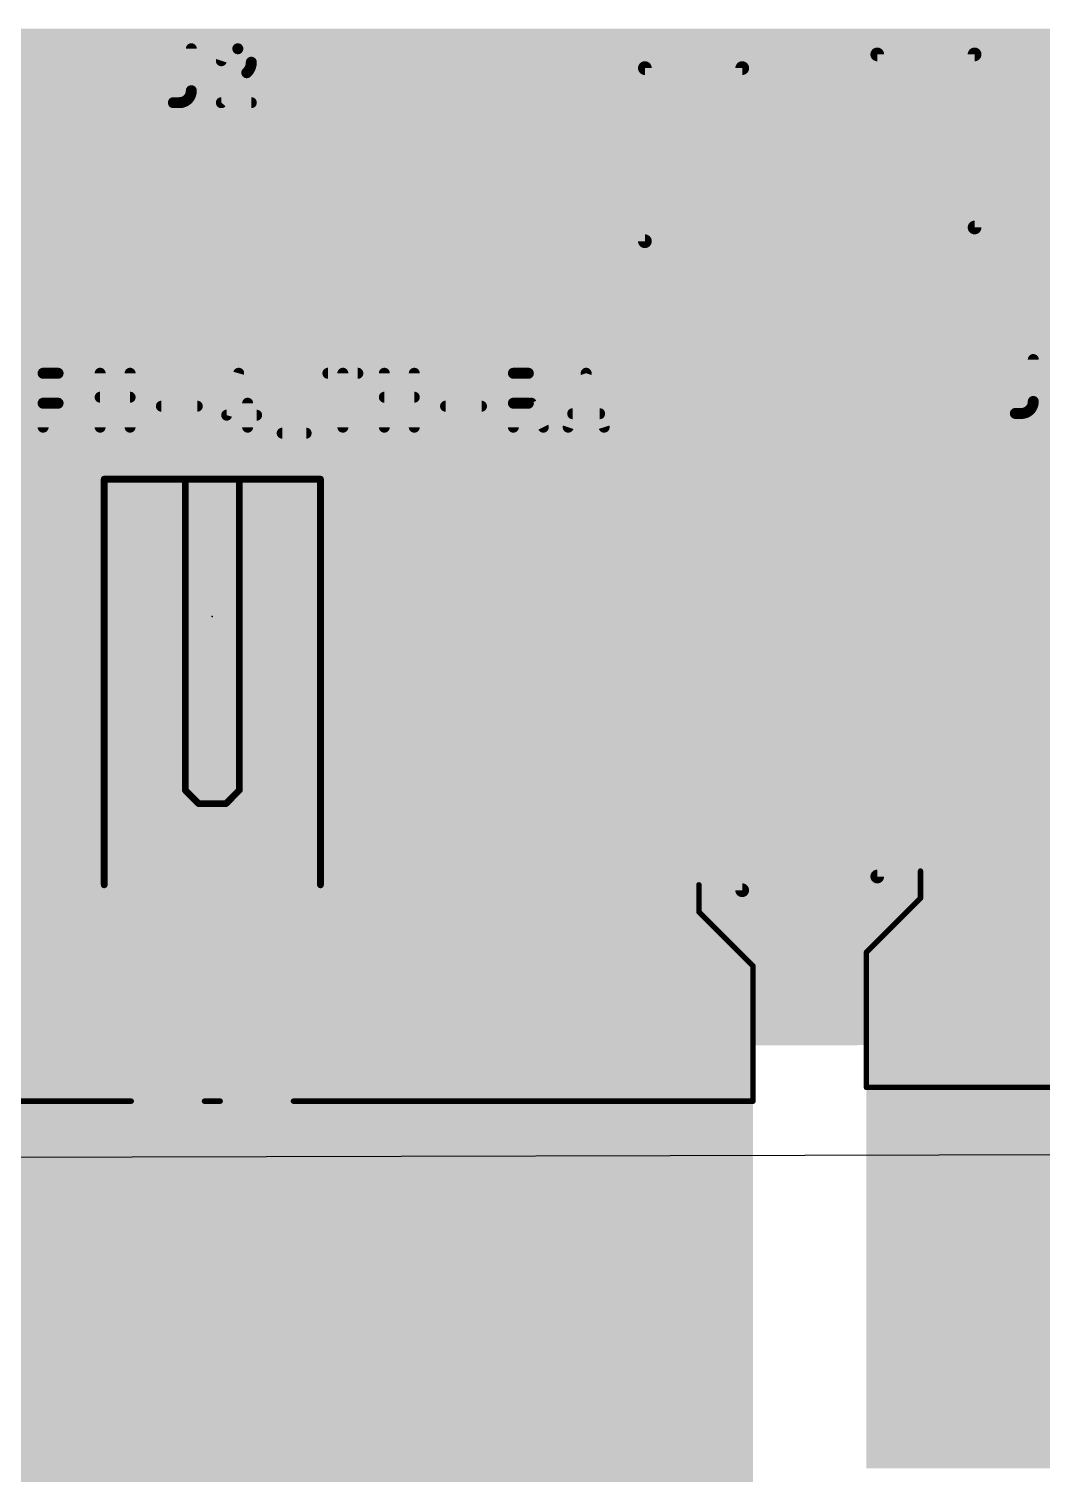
# Model space of a CAD drawing. Extents: x 1.3 to 54.7, y -2.9 to 42.9.
# Drawn here: x 36.41 to 45.77, y -2.92 to 10.51 of the extents above; entities that cross this region are included whole.
import ezdxf

# ---------------------------------------------------------------- set-up
doc = ezdxf.new("R2010")
doc.units = 0
for name, color, linetype in [('1', 12, 'CONTINUOUS'), ('16', 132, 'CONTINUOUS'), ('17', 110, 'CONTINUOUS'), ('18', 110, 'CONTINUOUS'), ('20', 31, 'CONTINUOUS'), ('21', 253, 'CONTINUOUS'), ('23', 53, 'CONTINUOUS'), ('25', 253, 'CONTINUOUS'), ('27', 253, 'CONTINUOUS'), ('39', 12, 'CONTINUOUS'), ('51', 253, 'CONTINUOUS')]:
    doc.layers.add(name, color=color, linetype=linetype)

# ---------------------------------------------------------------- blocks, each defined once
blk = doc.blocks.new('RECT')
blk.add_solid([(-0.5, -0.5), (0.5, -0.5), (-0.5, 0.5), (0.5, 0.5)])
blk = doc.blocks.new('ROUNDP')
at = {"const_width": 0.5}
blk.add_lwpolyline([(0, -0.25, 1), (0, 0.25, 1), (0, -0.25)], format="xyb", dxfattribs=at)
blk = doc.blocks.new('SQUAREP')
blk.add_solid([(-0.5, -0.5), (0.5, -0.5), (-0.5, 0.5), (0.5, 0.5)])
blk = doc.blocks.new('ROUNDV')
at = {"const_width": 0.5}
blk.add_lwpolyline([(0, -0.25, 1), (0, 0.25, 1), (0, -0.25)], format="xyb", dxfattribs=at)

msp = doc.modelspace()

# ---------------------------------------------------------------- linework, layer by layer
at = {"layer": '1'}
for points, const_width in [([(38.46, 10.16, 0.4142), (37.1, 8.8)], 0.6096), ([(38.46, 10.3124, 1), (38.46, 10.0076)], 0.3048), ([(38.46, 10.0076, 1), (38.46, 10.3124)], 0.3048), ([(39.1, 8.8, 0.4142), (41.55, 6.35)], 0.6096), ([(39.2524, 8.8, 1), (38.9476, 8.8)], 0.3048), ([(41.1, 8.8, 0.4142), (42.28, 7.62)], 0.6096), ([(41.2524, 8.8, 1), (40.9476, 8.8)], 0.3048), ([(36.9476, 8.8, 1), (37.2524, 8.8)], 0.3048), ([(35.1, 7.874, 0.4142), (37.64, 5.334)], 0.6096), ([(42.28, 7.7724, 1), (42.28, 7.4676)], 0.3048), ([(42.28, 7.4676, 1), (42.28, 7.7724)], 0.3048), ([(41.55, 6.5024, 1), (41.55, 6.1976)], 0.3048), ([(41.55, 6.1976, 1), (41.55, 6.5024)], 0.3048), ([(37.64, 5.4864, 1), (37.64, 5.1816)], 0.3048), ([(37.64, 5.1816, 1), (37.64, 5.4864)], 0.3048)]:
    msp.add_lwpolyline(points, format="xyb", dxfattribs=dict(at, const_width=const_width))
at = {"layer": '1', "const_width": 0.6096}
for points in [[(38.46, 10.16), (46.916, 10.16)], [(42.28, 7.62), (50.842, 7.62)], [(41.55, 6.35), (50.165, 6.35)], [(37.64, 5.334), (46.101, 5.334)]]:
    msp.add_lwpolyline(points, dxfattribs=at)
at = {"layer": '16', "const_width": 0.3048}
for points in [[(10.8712, 10.3632), (53.4926, 10.3632)], [(10.8712, 10.0584), (53.4926, 10.0584)], [(45.3767, 9.9374), (45.1386, 9.6993)], [(46.9213, 9.9374), (45.3767, 9.9374)], [(36.899, 9.8104), (36.5277, 9.6566)], [(37.301, 9.8104), (36.899, 9.8104)], [(37.6723, 9.6566), (37.301, 9.8104)], [(38.899, 9.8104), (38.5277, 9.6566)], [(39.301, 9.8104), (38.899, 9.8104)], [(39.6723, 9.6566), (39.301, 9.8104)], [(40.899, 9.8104), (40.5277, 9.6566)], [(41.301, 9.8104), (40.899, 9.8104)], [(41.6723, 9.6566), (41.301, 9.8104)], [(35.9291, 9.7536), (36.7619, 9.7536)], [(36.5277, 9.6566), (36.2434, 9.3723)], [(37.4381, 9.7536), (38.7619, 9.7536)], [(37.9566, 9.3723), (37.6723, 9.6566)], [(38.5277, 9.6566), (38.2434, 9.3723)], [(39.4381, 9.7536), (40.7619, 9.7536)], [(39.9566, 9.3723), (39.6723, 9.6566)], [(40.5277, 9.6566), (40.2434, 9.3723)], [(41.4381, 9.7536), (45.1929, 9.7536)], [(41.9566, 9.3723), (41.6723, 9.6566)], [(45.1386, 9.6993), (45.1386, 8.1547)], [(36.1104, 9.4488), (36.3199, 9.4488)], [(37.8801, 9.4488), (38.3199, 9.4488)], [(39.8801, 9.4488), (40.3199, 9.4488)], [(41.8801, 9.4488), (45.1386, 9.4488)], [(38.1, 9.0261), (37.9566, 9.3723)], [(38.2434, 9.3723), (38.1, 9.0261)], [(40.1, 9.0261), (39.9566, 9.3723)], [(40.2434, 9.3723), (40.1, 9.0261)], [(42.1104, 9.001), (41.9566, 9.3723)], [(38.0512, 9.144), (38.1488, 9.144)], [(40.0512, 9.144), (40.1488, 9.144)], [(42.0512, 9.144), (45.1386, 9.144)], [(42.1104, 8.599), (42.1104, 9.001)], [(42.1104, 8.8392), (45.1386, 8.8392)], [(41.9566, 8.2277), (42.1104, 8.599)], [(37.9566, 8.2277), (38.1, 8.5739)], [(38.0836, 8.5344), (38.1164, 8.5344)], [(38.1, 8.5739), (38.2434, 8.2277)], [(39.9566, 8.2277), (40.1, 8.5739)], [(40.0836, 8.5344), (40.1164, 8.5344)], [(40.1, 8.5739), (40.2434, 8.2277)], [(42.0836, 8.5344), (45.1386, 8.5344)], [(36.2434, 8.2277), (36.5277, 7.9434)], [(37.6723, 7.9434), (37.9566, 8.2277)], [(37.9574, 8.2296), (38.2426, 8.2296)], [(38.2434, 8.2277), (38.5277, 7.9434)], [(39.6723, 7.9434), (39.9566, 8.2277)], [(39.9574, 8.2296), (40.2426, 8.2296)], [(40.2434, 8.2277), (40.5277, 7.9434)], [(41.6723, 7.9434), (41.9566, 8.2277)], [(41.9574, 8.2296), (45.1386, 8.2296)], [(45.1386, 8.1547), (45.3767, 7.9166)], [(36.0075, 7.9248), (36.5726, 7.9248)], [(36.5277, 7.9434), (36.899, 7.7896)], [(37.301, 7.7896), (37.6723, 7.9434)], [(37.6274, 7.9248), (38.5726, 7.9248)], [(38.5277, 7.9434), (38.899, 7.7896)], [(39.301, 7.7896), (39.6723, 7.9434)], [(39.6274, 7.9248), (40.5726, 7.9248)], [(40.5277, 7.9434), (40.899, 7.7896)], [(41.301, 7.7896), (41.6723, 7.9434)], [(41.6274, 7.9248), (45.3685, 7.9248)], [(45.3767, 7.9166), (45.3898, 7.9166)], [(45.3898, 7.9166), (45.3898, 5.8385)], [(36.899, 7.7896), (37.301, 7.7896)], [(38.899, 7.7896), (39.301, 7.7896)], [(40.899, 7.7896), (41.301, 7.7896)], [(22.8327, 7.62), (45.3898, 7.62)], [(22.5279, 7.3152), (45.3898, 7.3152)], [(21.8987, 7.0104), (45.3898, 7.0104)], [(14.0462, 6.7056), (45.3898, 6.7056)], [(13.9351, 6.4008), (45.3898, 6.4008)], [(2.4384, 6.096), (45.3898, 6.096)], [(2.4384, 5.7912), (45.36, 5.7912)], [(45.3723, 5.8209), (45.2414, 5.505)], [(45.3898, 5.8385), (45.3723, 5.8209)], [(45.2414, 5.505), (45.2414, 5.163)], [(2.4384, 5.4864), (45.2414, 5.4864)], [(2.4384, 5.1816), (45.2414, 5.1816)], [(45.2414, 5.163), (45.3723, 4.8471)], [(2.4384, 4.8768), (45.36, 4.8768)], [(45.3723, 4.8471), (45.6141, 4.6053)], [(2.4384, 4.572), (45.6944, 4.572)], [(45.6141, 4.6053), (45.93, 4.4744)], [(2.4384, 4.2672), (53.4926, 4.2672)], [(2.4384, 3.9624), (53.4926, 3.9624)], [(2.4384, 3.6576), (53.4926, 3.6576)], [(2.4384, 3.3528), (53.4926, 3.3528)], [(2.4384, 3.048), (53.4926, 3.048)], [(2.4384, 2.7432), (53.4926, 2.7432)], [(2.4384, 2.4384), (53.4926, 2.4384)], [(2.4384, 2.1336), (53.4926, 2.1336)], [(2.4384, 1.8288), (53.4926, 1.8288)], [(2.4384, 1.524), (53.4926, 1.524)], [(53.4926, 1.2926), (2.4384, 1.1712)]]:
    msp.add_lwpolyline(points, dxfattribs=at)
at = {"layer": '16', "const_width": 0.1524}
for points in [[(45.3767, 10.0136, 1), (45.3767, 9.8612)], [(45.4305, 9.8835, 1), (45.3228, 9.9913)], [(36.899, 9.8866, 1), (36.899, 9.7342)], [(36.9282, 9.74, 1), (36.8699, 9.8808)], [(37.3301, 9.8808, 1), (37.2718, 9.74)], [(37.301, 9.7342, 1), (37.301, 9.8866)], [(38.899, 9.8866, 1), (38.899, 9.7342)], [(38.9282, 9.74, 1), (38.8699, 9.8808)], [(39.3301, 9.8808, 1), (39.2718, 9.74)], [(39.301, 9.7342, 1), (39.301, 9.8866)], [(40.899, 9.8866, 1), (40.899, 9.7342)], [(40.9282, 9.74, 1), (40.8699, 9.8808)], [(41.3301, 9.8808, 1), (41.2718, 9.74)], [(41.301, 9.7342, 1), (41.301, 9.8866)], [(36.5815, 9.6027, 1), (36.4738, 9.7105)], [(36.7619, 9.6774, 1), (36.7619, 9.8298)], [(37.4381, 9.8298, 1), (37.4381, 9.6774)], [(37.7262, 9.7105, 1), (37.6185, 9.6027)], [(38.5815, 9.6027, 1), (38.4738, 9.7105)], [(38.7619, 9.6774, 1), (38.7619, 9.8298)], [(39.4381, 9.8298, 1), (39.4381, 9.6774)], [(39.7262, 9.7105, 1), (39.6185, 9.6027)], [(40.5815, 9.6027, 1), (40.4738, 9.7105)], [(40.7619, 9.6774, 1), (40.7619, 9.8298)], [(41.4381, 9.8298, 1), (41.4381, 9.6774)], [(41.7262, 9.7105, 1), (41.6185, 9.6027)], [(45.2148, 9.6993, 1), (45.0624, 9.6993)], [(45.0847, 9.7532, 1), (45.1925, 9.6455)], [(45.1929, 9.6774, 1), (45.1929, 9.8298)], [(36.4985, 9.727, 1), (36.5568, 9.5862)], [(37.6432, 9.5862, 1), (37.7015, 9.727)], [(38.4985, 9.727, 1), (38.5568, 9.5862)], [(39.6432, 9.5862, 1), (39.7015, 9.727)], [(40.4985, 9.727, 1), (40.5568, 9.5862)], [(41.6432, 9.5862, 1), (41.7015, 9.727)], [(36.3199, 9.3726, 1), (36.3199, 9.525)], [(37.8801, 9.525, 1), (37.8801, 9.3726)], [(38.3199, 9.3726, 1), (38.3199, 9.525)], [(39.8801, 9.525, 1), (39.8801, 9.3726)], [(40.3199, 9.3726, 1), (40.3199, 9.525)], [(41.8801, 9.525, 1), (41.8801, 9.3726)], [(45.1386, 9.3726, 1), (45.1386, 9.525)], [(38.027, 9.4015, 1), (37.8862, 9.3432)], [(37.9027, 9.3185, 1), (38.0105, 9.4262)], [(38.1895, 9.4262, 1), (38.2973, 9.3185)], [(38.3138, 9.3432, 1), (38.173, 9.4015)], [(40.027, 9.4015, 1), (39.8862, 9.3432)], [(39.9027, 9.3185, 1), (40.0105, 9.4262)], [(40.1895, 9.4262, 1), (40.2973, 9.3185)], [(40.3138, 9.3432, 1), (40.173, 9.4015)], [(42.027, 9.4015, 1), (41.8862, 9.3432)], [(41.9027, 9.3185, 1), (42.0105, 9.4262)], [(38.0512, 9.2202, 1), (38.0512, 9.0678)], [(38.1488, 9.0678, 1), (38.1488, 9.2202)], [(40.0512, 9.2202, 1), (40.0512, 9.0678)], [(40.1488, 9.0678, 1), (40.1488, 9.2202)], [(42.0512, 9.2202, 1), (42.0512, 9.0678)], [(45.1386, 9.0678, 1), (45.1386, 9.2202)], [(42.1866, 9.001, 1), (42.0342, 9.001)], [(38.0296, 9.0552, 1), (38.1704, 8.9969)], [(38.0296, 8.9969, 1), (38.1704, 9.0552)], [(40.0296, 9.0552, 1), (40.1704, 8.9969)], [(40.0296, 8.9969, 1), (40.1704, 9.0552)], [(42.04, 8.9718, 1), (42.1808, 9.0301)], [(42.1104, 8.9154, 1), (42.1104, 8.763)], [(45.1386, 8.763, 1), (45.1386, 8.9154)], [(42.1808, 8.5699, 1), (42.04, 8.6282)], [(38.0836, 8.6106, 1), (38.0836, 8.4582)], [(38.1704, 8.6031, 1), (38.0296, 8.5448)], [(38.1704, 8.5448, 1), (38.0296, 8.6031)], [(38.1164, 8.4582, 1), (38.1164, 8.6106)], [(40.0836, 8.6106, 1), (40.0836, 8.4582)], [(40.1704, 8.6031, 1), (40.0296, 8.5448)], [(40.1704, 8.5448, 1), (40.0296, 8.6031)], [(40.1164, 8.4582, 1), (40.1164, 8.6106)], [(42.0836, 8.6106, 1), (42.0836, 8.4582)], [(42.0342, 8.599, 1), (42.1866, 8.599)], [(45.1386, 8.4582, 1), (45.1386, 8.6106)], [(37.8862, 8.2568, 1), (38.027, 8.1985)], [(37.9574, 8.3058, 1), (37.9574, 8.1534)], [(38.0105, 8.1738, 1), (37.9027, 8.2815)], [(38.2973, 8.2815, 1), (38.1895, 8.1738)], [(38.173, 8.1985, 1), (38.3138, 8.2568)], [(38.2426, 8.1534, 1), (38.2426, 8.3058)], [(39.8862, 8.2568, 1), (40.027, 8.1985)], [(39.9574, 8.3058, 1), (39.9574, 8.1534)], [(40.0105, 8.1738, 1), (39.9027, 8.2815)], [(40.2973, 8.2815, 1), (40.1895, 8.1738)], [(40.173, 8.1985, 1), (40.3138, 8.2568)], [(40.2426, 8.1534, 1), (40.2426, 8.3058)], [(41.8862, 8.2568, 1), (42.027, 8.1985)], [(41.9574, 8.3058, 1), (41.9574, 8.1534)], [(42.0105, 8.1738, 1), (41.9027, 8.2815)], [(45.1386, 8.1534, 1), (45.1386, 8.3058)], [(45.1925, 8.2085, 1), (45.0847, 8.1008)], [(45.0624, 8.1547, 1), (45.2148, 8.1547)], [(36.5568, 8.0138, 1), (36.4985, 7.873)], [(36.4738, 7.8895, 1), (36.5815, 7.9973)], [(36.5726, 7.8486, 1), (36.5726, 8.001)], [(37.6274, 8.001, 1), (37.6274, 7.8486)], [(37.6185, 7.9973, 1), (37.7262, 7.8895)], [(37.7015, 7.873, 1), (37.6432, 8.0138)], [(38.5568, 8.0138, 1), (38.4985, 7.873)], [(38.4738, 7.8895, 1), (38.5815, 7.9973)], [(38.5726, 7.8486, 1), (38.5726, 8.001)], [(39.6274, 8.001, 1), (39.6274, 7.8486)], [(39.6185, 7.9973, 1), (39.7262, 7.8895)], [(39.7015, 7.873, 1), (39.6432, 8.0138)], [(40.5568, 8.0138, 1), (40.4985, 7.873)], [(40.4738, 7.8895, 1), (40.5815, 7.9973)], [(40.5726, 7.8486, 1), (40.5726, 8.001)], [(41.6274, 8.001, 1), (41.6274, 7.8486)], [(41.6185, 7.9973, 1), (41.7262, 7.8895)], [(41.7015, 7.873, 1), (41.6432, 8.0138)], [(45.3767, 7.9928, 1), (45.3767, 7.8404)], [(45.466, 7.9166, 1), (45.3136, 7.9166)], [(45.3685, 7.8486, 1), (45.3685, 8.001)], [(45.3898, 7.8404, 1), (45.3898, 7.9928)], [(36.899, 7.8658, 1), (36.899, 7.7134)], [(36.8699, 7.7192, 1), (36.9282, 7.86)], [(37.2718, 7.86, 1), (37.3301, 7.7192)], [(37.301, 7.7134, 1), (37.301, 7.8658)], [(38.899, 7.8658, 1), (38.899, 7.7134)], [(38.8699, 7.7192, 1), (38.9282, 7.86)], [(39.2718, 7.86, 1), (39.3301, 7.7192)], [(39.301, 7.7134, 1), (39.301, 7.8658)], [(40.899, 7.8658, 1), (40.899, 7.7134)], [(40.8699, 7.7192, 1), (40.9282, 7.86)], [(41.2718, 7.86, 1), (41.3301, 7.7192)], [(41.301, 7.7134, 1), (41.301, 7.8658)], [(45.3228, 7.8627, 1), (45.4305, 7.9705)], [(45.3898, 7.5438, 1), (45.3898, 7.6962)], [(45.3898, 7.239, 1), (45.3898, 7.3914)], [(45.3898, 6.9342, 1), (45.3898, 7.0866)], [(45.3898, 6.6294, 1), (45.3898, 6.7818)], [(45.3898, 6.3246, 1), (45.3898, 6.477)], [(45.3898, 6.0198, 1), (45.3898, 6.1722)], [(45.3184, 5.8748, 1), (45.4261, 5.767)], [(45.4427, 5.7918, 1), (45.3019, 5.8501)], [(45.3136, 5.8385, 1), (45.466, 5.8385)], [(45.4437, 5.7846, 1), (45.3359, 5.8923)], [(45.36, 5.715, 1), (45.36, 5.8674)], [(45.3176, 5.505, 1), (45.1652, 5.505)], [(45.171, 5.5341, 1), (45.3118, 5.4758)], [(45.2414, 5.4102, 1), (45.2414, 5.5626)], [(45.3118, 5.1922, 1), (45.171, 5.1339)], [(45.1652, 5.163, 1), (45.3176, 5.163)], [(45.2414, 5.1054, 1), (45.2414, 5.2578)], [(45.4261, 4.901, 1), (45.3184, 4.7932)], [(45.36, 4.8006, 1), (45.36, 4.953)], [(45.3019, 4.8179, 1), (45.4427, 4.8762)], [(45.6432, 4.6757, 1), (45.5849, 4.5349)], [(45.5602, 4.5514, 1), (45.668, 4.6591)], [(45.6944, 4.4958, 1), (45.6944, 4.6482)]]:
    msp.add_lwpolyline(points, format="xyb", dxfattribs=at)
at = {"layer": '20'}
msp.add_line((1.27, 0), (54.661, 0.127), dxfattribs=at)
at = {"layer": '21', "const_width": 0.0635}
for points in [[(42.1318, 10.15, 1), (42.0682, 10.15)], [(42.1, 10.1818, 1), (42.1, 10.1182)], [(43.0318, 10.15, 1), (42.9682, 10.15)], [(43, 10.1182, 1), (43, 10.1818)], [(44.2808, 10.277, 1), (44.2172, 10.277)], [(44.249, 10.3088, 1), (44.249, 10.2453)], [(45.1808, 10.277, 1), (45.1172, 10.277)], [(45.149, 10.2453, 1), (45.149, 10.3088)], [(45.1172, 8.677, 1), (45.1808, 8.677)], [(42.0682, 8.55, 1), (42.1318, 8.55)], [(44.2172, 2.677, 1), (44.2808, 2.677)], [(44.249, 2.7088, 1), (44.249, 2.6452)], [(42.9682, 2.55, 1), (43.0318, 2.55)], [(43, 2.5183, 1), (43, 2.5818)]]:
    msp.add_lwpolyline(points, format="xyb", dxfattribs=at)
at = {"layer": '21', "const_width": 0.127}
for points in [[(42.1, 8.55), (42.1, 10.15)], [(42.1, 10.15), (43, 10.15)], [(43, 10.15), (43, 2.55)], [(44.249, 2.677), (44.249, 10.277)], [(44.249, 10.277), (45.149, 10.277)], [(45.149, 10.277), (45.149, 8.677)], [(54.049, 2.677), (44.249, 2.677)], [(43, 2.55), (33.2, 2.55)]]:
    msp.add_lwpolyline(points, dxfattribs=at)
at = {"layer": '23'}
msp.add_point((38.1, 5.08), dxfattribs=at)
at = {"layer": '25', "const_width": 0.1016}
for points in [[(37.9058, 10.3292), (37.9058, 9.9416)], [(38.4188, 10.1077), (38.1835, 9.8308)], [(37.795, 9.8308), (37.7396, 9.8308)], [(38.1835, 9.8308), (38.4604, 9.8308)]]:
    msp.add_lwpolyline(points, dxfattribs=at)
at = {"layer": '25'}
for points, const_width in [([(37.9312, 10.3292, 1), (37.8804, 10.3292)], 0.0508), ([(38.3358, 10.3292, 0.3252), (38.1835, 10.2184)], 0.1016), ([(38.4604, 10.2046, 0.4142), (38.3358, 10.3292)], 0.1016), ([(38.3358, 10.3546, 1), (38.3358, 10.3038)], 0.0508), ([(38.3358, 10.3038, 1), (38.3358, 10.3546)], 0.0508), ([(38.1593, 10.2263, 1), (38.2076, 10.2106)], 0.0508), ([(38.4188, 10.1077, 0.2053), (38.4604, 10.2046)], 0.1016), ([(38.4858, 10.2046, 1), (38.435, 10.2046)], 0.0508), ([(38.435, 10.2046, 1), (38.4858, 10.2046)], 0.0508), ([(38.4013, 10.1261, 1), (38.4363, 10.0893)], 0.0508), ([(38.4382, 10.0912, 1), (38.3995, 10.1241)], 0.0508), ([(37.795, 9.8308, 0.4142), (37.9058, 9.9416)], 0.1016), ([(37.9312, 9.9416, 1), (37.8804, 9.9416)], 0.0508), ([(37.8804, 9.9416, 1), (37.9312, 9.9416)], 0.0508), ([(37.7396, 9.8562, 1), (37.7396, 9.8054)], 0.0508), ([(37.795, 9.8562, 1), (37.795, 9.8054)], 0.0508), ([(37.795, 9.8054, 1), (37.795, 9.8562)], 0.0508), ([(38.1641, 9.8473, 1), (38.2028, 9.8143)], 0.0508), ([(38.1835, 9.8562, 1), (38.1835, 9.8054)], 0.0508), ([(38.4604, 9.8054, 1), (38.4604, 9.8562)], 0.0508)]:
    msp.add_lwpolyline(points, format="xyb", dxfattribs=dict(at, const_width=const_width))
at = {"layer": '27', "const_width": 0.1016}
for points in [[(45.6919, 7.4562), (45.6919, 7.0686)], [(36.5351, 6.8308), (36.5351, 7.3292)], [(36.5351, 7.3292), (36.6735, 7.3292)], [(37.0626, 6.8308), (37.0626, 7.3292)], [(37.3395, 7.3292), (37.3395, 6.8308)], [(38.3434, 7.3292), (38.2326, 6.9416)], [(39.1686, 7.3292), (39.4455, 7.3292)], [(39.3071, 6.8308), (39.3071, 7.3292)], [(39.6906, 6.8308), (39.6906, 7.3292)], [(39.9675, 7.3292), (39.9675, 6.8308)], [(40.884, 6.8308), (40.884, 7.3292)], [(40.884, 7.3292), (41.0225, 7.3292)], [(41.3909, 6.8308), (41.5571, 7.3292)], [(41.5571, 7.3292), (41.7232, 6.8308)], [(37.0626, 7.1077), (37.3395, 7.1077)], [(39.6906, 7.1077), (39.9675, 7.1077)], [(36.6735, 7.0523), (36.5351, 7.0523)], [(37.6289, 7.0246), (37.9612, 7.0246)], [(38.2326, 6.9416), (38.5095, 6.9416)], [(38.4264, 7.0523), (38.4264, 6.8308)], [(40.2569, 7.0246), (40.5892, 7.0246)], [(41.0225, 7.0523), (40.884, 7.0523)], [(41.1609, 6.8308), (41.0502, 7.0523)], [(41.6817, 6.9554), (41.4325, 6.9554)], [(45.5812, 6.9578), (45.5258, 6.9578)], [(38.7463, 6.7754), (38.9678, 6.7754)]]:
    msp.add_lwpolyline(points, dxfattribs=at)
at = {"layer": '27'}
for points, const_width in [([(45.7173, 7.4562, 1), (45.6665, 7.4562)], 0.0508), ([(36.5605, 7.3292, 1), (36.5097, 7.3292)], 0.0508), ([(36.5351, 7.3546, 1), (36.5351, 7.3038)], 0.0508), ([(36.6735, 7.0523, 1), (36.6735, 7.3292)], 0.1016), ([(36.6735, 7.3546, 1), (36.6735, 7.3038)], 0.0508), ([(36.6735, 7.3038, 1), (36.6735, 7.3546)], 0.0508), ([(37.088, 7.3292, 1), (37.0372, 7.3292)], 0.0508), ([(37.3649, 7.3292, 1), (37.3141, 7.3292)], 0.0508), ([(38.3678, 7.3222, 1), (38.319, 7.3362)], 0.0508), ([(39.1686, 7.3546, 1), (39.1686, 7.3038)], 0.0508), ([(39.3325, 7.3292, 1), (39.2817, 7.3292)], 0.0508), ([(39.4455, 7.3038, 1), (39.4455, 7.3546)], 0.0508), ([(39.716, 7.3292, 1), (39.6652, 7.3292)], 0.0508), ([(39.9929, 7.3292, 1), (39.9421, 7.3292)], 0.0508), ([(40.9094, 7.3292, 1), (40.8586, 7.3292)], 0.0508), ([(40.884, 7.3546, 1), (40.884, 7.3038)], 0.0508), ([(41.0225, 7.0523, 1), (41.0225, 7.3292)], 0.1016), ([(41.0225, 7.3546, 1), (41.0225, 7.3038)], 0.0508), ([(41.0225, 7.3038, 1), (41.0225, 7.3546)], 0.0508), ([(41.5811, 7.3372, 1), (41.533, 7.3212)], 0.0508), ([(41.5811, 7.3212, 1), (41.533, 7.3372)], 0.0508), ([(37.0626, 7.1331, 1), (37.0626, 7.0823)], 0.0508), ([(37.3395, 7.0823, 1), (37.3395, 7.1331)], 0.0508), ([(39.6906, 7.1331, 1), (39.6906, 7.0823)], 0.0508), ([(39.9675, 7.0823, 1), (39.9675, 7.1331)], 0.0508), ([(45.5812, 6.9578, 0.4142), (45.6919, 7.0686)], 0.1016), ([(45.7173, 7.0686, 1), (45.6665, 7.0686)], 0.0508), ([(36.5351, 7.0777, 1), (36.5351, 7.0269)], 0.0508), ([(36.6735, 7.0777, 1), (36.6735, 7.0269)], 0.0508), ([(36.6735, 7.0269, 1), (36.6735, 7.0777)], 0.0508), ([(37.6289, 7.05, 1), (37.6289, 6.9992)], 0.0508), ([(37.9612, 6.9992, 1), (37.9612, 7.05)], 0.0508), ([(38.2326, 6.967, 1), (38.2326, 6.9162)], 0.0508), ([(38.4518, 7.0523, 1), (38.401, 7.0523)], 0.0508), ([(38.5095, 6.9162, 1), (38.5095, 6.967)], 0.0508), ([(40.2569, 7.05, 1), (40.2569, 6.9992)], 0.0508), ([(40.5892, 6.9992, 1), (40.5892, 7.05)], 0.0508), ([(40.884, 7.0777, 1), (40.884, 7.0269)], 0.0508), ([(41.0225, 7.0777, 1), (41.0225, 7.0269)], 0.0508), ([(41.0225, 7.0269, 1), (41.0225, 7.0777)], 0.0508), ([(41.0729, 7.0637, 1), (41.0274, 7.041)], 0.0508), ([(41.4325, 6.9808, 1), (41.4325, 6.93)], 0.0508), ([(41.6817, 6.93, 1), (41.6817, 6.9808)], 0.0508), ([(45.5258, 6.9832, 1), (45.5258, 6.9324)], 0.0508), ([(45.5812, 6.9832, 1), (45.5812, 6.9324)], 0.0508), ([(45.5812, 6.9324, 1), (45.5812, 6.9832)], 0.0508), ([(45.6665, 7.0686, 1), (45.7173, 7.0686)], 0.0508), ([(36.5097, 6.8308, 1), (36.5605, 6.8308)], 0.0508), ([(37.0372, 6.8308, 1), (37.088, 6.8308)], 0.0508), ([(37.3141, 6.8308, 1), (37.3649, 6.8308)], 0.0508), ([(38.2082, 6.9485, 1), (38.257, 6.9346)], 0.0508), ([(38.401, 6.8308, 1), (38.4518, 6.8308)], 0.0508), ([(39.2817, 6.8308, 1), (39.3325, 6.8308)], 0.0508), ([(39.6652, 6.8308, 1), (39.716, 6.8308)], 0.0508), ([(39.9421, 6.8308, 1), (39.9929, 6.8308)], 0.0508), ([(40.8586, 6.8308, 1), (40.9094, 6.8308)], 0.0508), ([(41.1382, 6.8194, 1), (41.1836, 6.8422)], 0.0508), ([(41.3668, 6.8388, 1), (41.415, 6.8228)], 0.0508), ([(41.6991, 6.8228, 1), (41.7473, 6.8388)], 0.0508), ([(38.7463, 6.8008, 1), (38.7463, 6.75)], 0.0508), ([(38.9678, 6.75, 1), (38.9678, 6.8008)], 0.0508)]:
    msp.add_lwpolyline(points, format="xyb", dxfattribs=dict(at, const_width=const_width))
at = {"layer": '51'}
for points, const_width in [([(45.149, 8.7088, 1), (45.149, 8.6452)], 0.0635), ([(42.1, 8.5183, 1), (42.1, 8.5818)], 0.0635), ([(37.1, 6.3656, 1), (37.1, 6.3344)], 0.0313), ([(37.1156, 6.35, 1), (37.0844, 6.35)], 0.0313), ([(37.85, 6.3656, 1), (37.85, 6.3344)], 0.0313), ([(37.8656, 6.35, 1), (37.8344, 6.35)], 0.0313), ([(37.85, 6.3344, 1), (37.85, 6.3656)], 0.0313), ([(38.35, 6.3656, 1), (38.35, 6.3344)], 0.0313), ([(38.3656, 6.35, 1), (38.3344, 6.35)], 0.0313), ([(38.35, 6.3344, 1), (38.35, 6.3656)], 0.0313), ([(39.1156, 6.35, 1), (39.0844, 6.35)], 0.0313), ([(39.1, 6.3344, 1), (39.1, 6.3656)], 0.0313), ([(37.861, 3.486, 1), (37.839, 3.464)], 0.0313), ([(38.361, 3.464, 1), (38.339, 3.486)], 0.0313), ([(37.8344, 3.475, 1), (37.8656, 3.475)], 0.0313), ([(37.975, 3.3656, 1), (37.975, 3.3344)], 0.0313), ([(37.964, 3.339, 1), (37.986, 3.361)], 0.0313), ([(38.214, 3.361, 1), (38.236, 3.339)], 0.0313), ([(38.225, 3.3344, 1), (38.225, 3.3656)], 0.0313), ([(38.3344, 3.475, 1), (38.3656, 3.475)], 0.0313), ([(44.6615, 2.727, 1), (44.6365, 2.727)], 0.025), ([(37.0844, 2.6, 1), (37.1156, 2.6)], 0.0313), ([(39.0844, 2.6, 1), (39.1156, 2.6)], 0.0313), ([(42.6125, 2.6, 1), (42.5875, 2.6)], 0.025), ([(44.6365, 2.477, 1), (44.6615, 2.477)], 0.025), ([(44.6578, 2.4682, 1), (44.6402, 2.4858)], 0.025), ([(42.5875, 2.35, 1), (42.6125, 2.35)], 0.025), ([(42.6088, 2.3588, 1), (42.5912, 2.3412)], 0.025), ([(44.1615, 1.977, 1), (44.1365, 1.977)], 0.025), ([(44.1402, 1.9858, 1), (44.1578, 1.9682)], 0.025), ([(43.1125, 1.85, 1), (43.0875, 1.85)], 0.025), ([(43.0912, 1.8412, 1), (43.1088, 1.8588)], 0.025), ([(44.149, 0.7395, 1), (44.149, 0.7145)], 0.025), ([(44.1365, 0.727, 1), (44.1615, 0.727)], 0.025), ([(37.35, 0.5875, 1), (37.35, 0.6125)], 0.025), ([(38.0275, 0.6125, 1), (38.0275, 0.5875)], 0.025), ([(38.1725, 0.5875, 1), (38.1725, 0.6125)], 0.025), ([(38.85, 0.6125, 1), (38.85, 0.5875)], 0.025), ([(43.0875, 0.6, 1), (43.1125, 0.6)], 0.025), ([(43.1, 0.5875, 1), (43.1, 0.6125)], 0.025)]:
    msp.add_lwpolyline(points, format="xyb", dxfattribs=dict(at, const_width=const_width))
for points, const_width in [([(53.149, 8.677), (45.149, 8.677)], 0.127), ([(42.1, 8.55), (34.1, 8.55)], 0.127), ([(37.85, 6.35), (37.1, 6.35)], 0.0625), ([(37.1, 6.35), (37.1, 2.6)], 0.0625), ([(38.35, 6.35), (37.85, 6.35)], 0.0625), ([(37.85, 3.475), (37.85, 6.35)], 0.0625), ([(39.1, 6.35), (38.35, 6.35)], 0.0625), ([(38.35, 6.35), (38.35, 3.475)], 0.0625), ([(39.1, 2.6), (39.1, 6.35)], 0.0625), ([(37.975, 3.35), (37.85, 3.475)], 0.0625), ([(38.35, 3.475), (38.225, 3.35)], 0.0625), ([(38.225, 3.35), (37.975, 3.35)], 0.0625), ([(44.649, 2.477), (44.649, 2.727)], 0.05), ([(42.6, 2.6), (42.6, 2.35)], 0.05), ([(44.149, 1.977), (44.649, 2.477)], 0.05), ([(42.6, 2.35), (43.1, 1.85)], 0.05), ([(44.149, 0.727), (44.149, 1.977)], 0.05), ([(43.1, 1.85), (43.1, 0.6)], 0.05), ([(48.399, 0.727), (44.149, 0.727)], 0.05), ([(37.35, 0.6), (33.1, 0.6)], 0.05), ([(38.1725, 0.6), (38.0275, 0.6)], 0.05), ([(43.1, 0.6), (38.85, 0.6)], 0.05)]:
    msp.add_lwpolyline(points, dxfattribs=dict(at, const_width=const_width))

# ---------------------------------------------------------------- block references
at = {"layer": '17', "xscale": 1.208, "yscale": 1.208, "rotation": 180}
for name, p in [('ROUNDP', (37.1, 8.8)), ('ROUNDP', (37.1, 8.8)), ('ROUNDP', (39.1, 8.8)), ('ROUNDP', (39.1, 8.8)), ('ROUNDP', (41.1, 8.8)), ('ROUNDP', (41.1, 8.8)), ('SQUAREP', (46.149, 8.927)), ('SQUAREP', (46.149, 8.927))]:
    msp.add_blockref(name, p, dxfattribs=at)
at = {"layer": '18', "xscale": 0.9064, "yscale": 0.9064}
msp.add_blockref('ROUNDV', (46.101, 5.334), dxfattribs=at)
msp.add_blockref('ROUNDV', (46.101, 5.334), dxfattribs=at)
at = {"layer": '39', "xscale": 10, "yscale": 13.25, "rotation": 180}
for p in [(49.149, 3.832), (38.1, 3.705)]:
    msp.add_blockref('RECT', p, dxfattribs=at)

doc.saveas('drawing.dxf')
